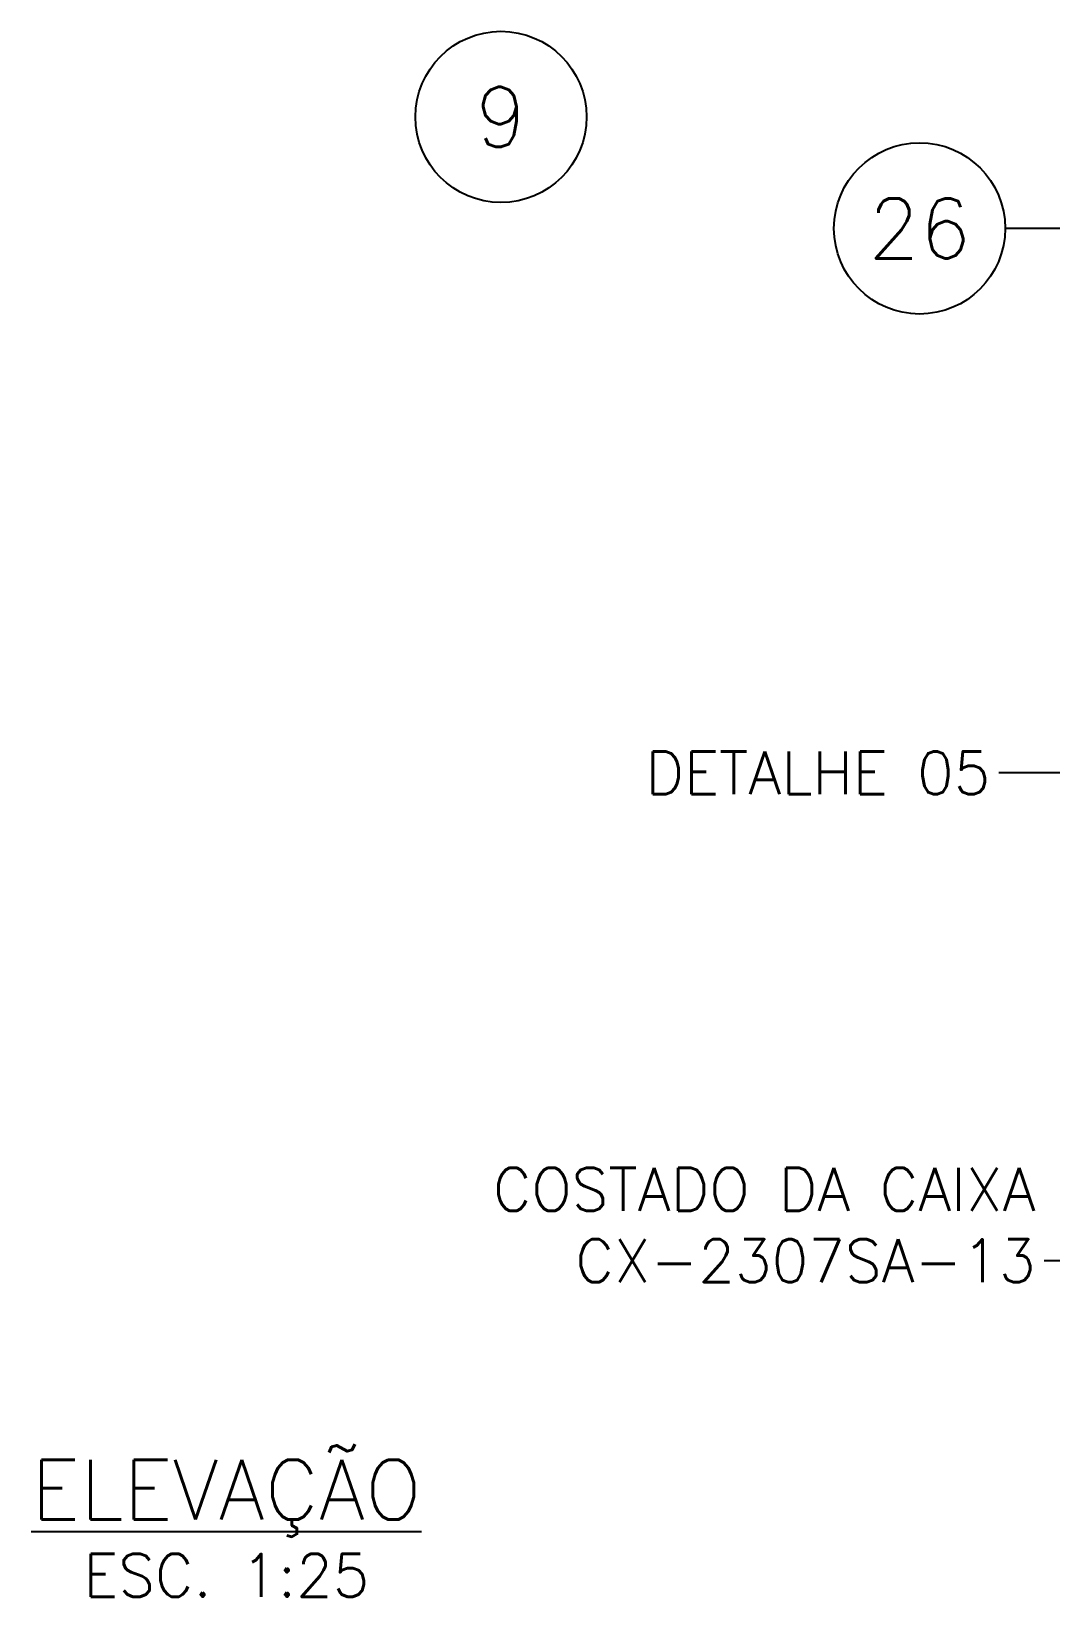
# Model space of a CAD drawing. Header units: metres. Extents: x 0 to 21025, y 0 to 14850.
# Drawn here: x 3902 to 5391, y 10432 to 12718 of the extents above; entities that cross this region are included whole.
import ezdxf
from ezdxf.enums import TextEntityAlignment as Align

# ---------------------------------------------------------------- set-up
doc = ezdxf.new("R2010")
doc.units = ezdxf.units.M
doc.header["$LTSCALE"] = 25
doc.layers.add('GSB', color=7, linetype='Continuous')
doc.layers.add('SDM', color=7, linetype='Continuous')
doc.styles.add('R100', font='simplex.shx', dxfattribs={"height": 2.5})
doc.styles.add('R140', font='simplex.shx', dxfattribs={"height": 3.5})
doc.styles.add('ROMANS', font='ROMANS.SHX')
doc.dimstyles.new('25___1-25', dxfattribs={"dimscale": 25, "dimtxt": 2.5, "dimasz": 2, "dimexe": 1.5, "dimexo": 1, "dimgap": 0.5, "dimtad": 1, "dimzin": 12, "dimtxsty": 'ROMANS', "dimcen": 0, "dimclrd": 256, "dimclre": 256, "dimclrt": 3, "dimazin": 3, "dimtfac": 1, "dimtmove": 0, "dimatfit": 0, "dimfxl": 1, "dimlwd": -1, "dimlwe": -1, "dimarcsym": 0})

# ---------------------------------------------------------------- blocks, each defined once
blk = doc.blocks.new('CORTE')
at = {"layer": 'GSB', "color": 4, "style": 'R140'}
blk.add_attdef('%%UCORTE', text='', height=3.5, dxfattribs=at).set_placement((-0.253, 2.38), align=Align.MIDDLE_CENTER)
at = {"layer": 'GSB', "color": 3, "style": 'R100'}
blk.add_attdef('ESC.', text='', height=2.5, dxfattribs=at).set_placement((-0.253, -2.62), align=Align.MIDDLE_CENTER)
blk = doc.blocks.new('INDICACAO_EIXO')
at = {"layer": 'GSB', "color": 3}
blk.add_circle((0, 0), 5, dxfattribs=at)

msp = doc.modelspace()

# ---------------------------------------------------------------- block references
at = {"layer": 'GSB'}
ref = msp.add_blockref('INDICACAO_EIXO', (4588.202, 12593.072), dxfattribs=dict(at, xscale=24.99999999999972, yscale=24.99999999999972, zscale=24.99999999999972))
ref.add_attrib('EIXO', '9', dxfattribs={"color": 4, "height": 87.5, "style": 'R140'}).set_placement((4588.202, 12593.072), align=Align.MIDDLE_CENTER)
ref = msp.add_blockref('INDICACAO_EIXO', (5199.705, 12430.224), dxfattribs=dict(at, xscale=24.99999999999972, yscale=24.99999999999972, zscale=24.99999999999972))
ref.add_attrib('EIXO', '26', dxfattribs={"color": 4, "height": 87.5, "style": 'R140'}).set_placement((5199.705, 12430.224), align=Align.MIDDLE_CENTER)
at = {"layer": 'GSB', "xscale": 24.99999999999972, "yscale": 24.99999999999972, "zscale": 24.99999999999972}
msp.add_blockref('CORTE', (4193.395, 10528.735), dxfattribs=at).add_auto_attribs({'%%UCORTE': '%%uELEVAÇÃO', 'ESC.': 'ESC. 1:25'})

# ---------------------------------------------------------------- texts
at = {"layer": 'SDM', "color": 3, "char_height": 62.5, "attachment_point": 9, "style": 'ROMANS'}
for s, insert in [('DETALHE 05', (5303.14, 11603.894)), ('COSTADO DA CAIXA \\PCX-2307SA-13', (5369.25, 10891.434))]:
    msp.add_mtext(s, dxfattribs=dict(at, insert=insert))

# ---------------------------------------------------------------- leaders
at = {"layer": 'SDM'}
msp.add_leader([(5621.777, 12430.224), (5324.705, 12430.224)], dimstyle='25___1-25', override={"dimgap": 0.5, "dimtad": 0}, dxfattribs=at)
at = {"layer": 'SDM', "annotation_type": 0, "has_hookline": 1, "hookline_direction": 1}
msp.add_leader([(5600.047, 11635.144), (5315.64, 11635.144)], dimstyle='25___1-25', override={"dimgap": 0.5, "dimtad": 0}, dxfattribs=at)
at = {"layer": 'SDM', "annotation_type": 0, "has_hookline": 1, "hookline_direction": 1, "text_width": 898.81}
msp.add_leader([(5624.517, 10922.684), (5381.75, 10922.684)], dimstyle='25___1-25', override={"dimgap": 0.5, "dimtad": 0}, dxfattribs=at)

doc.saveas('drawing.dxf')
